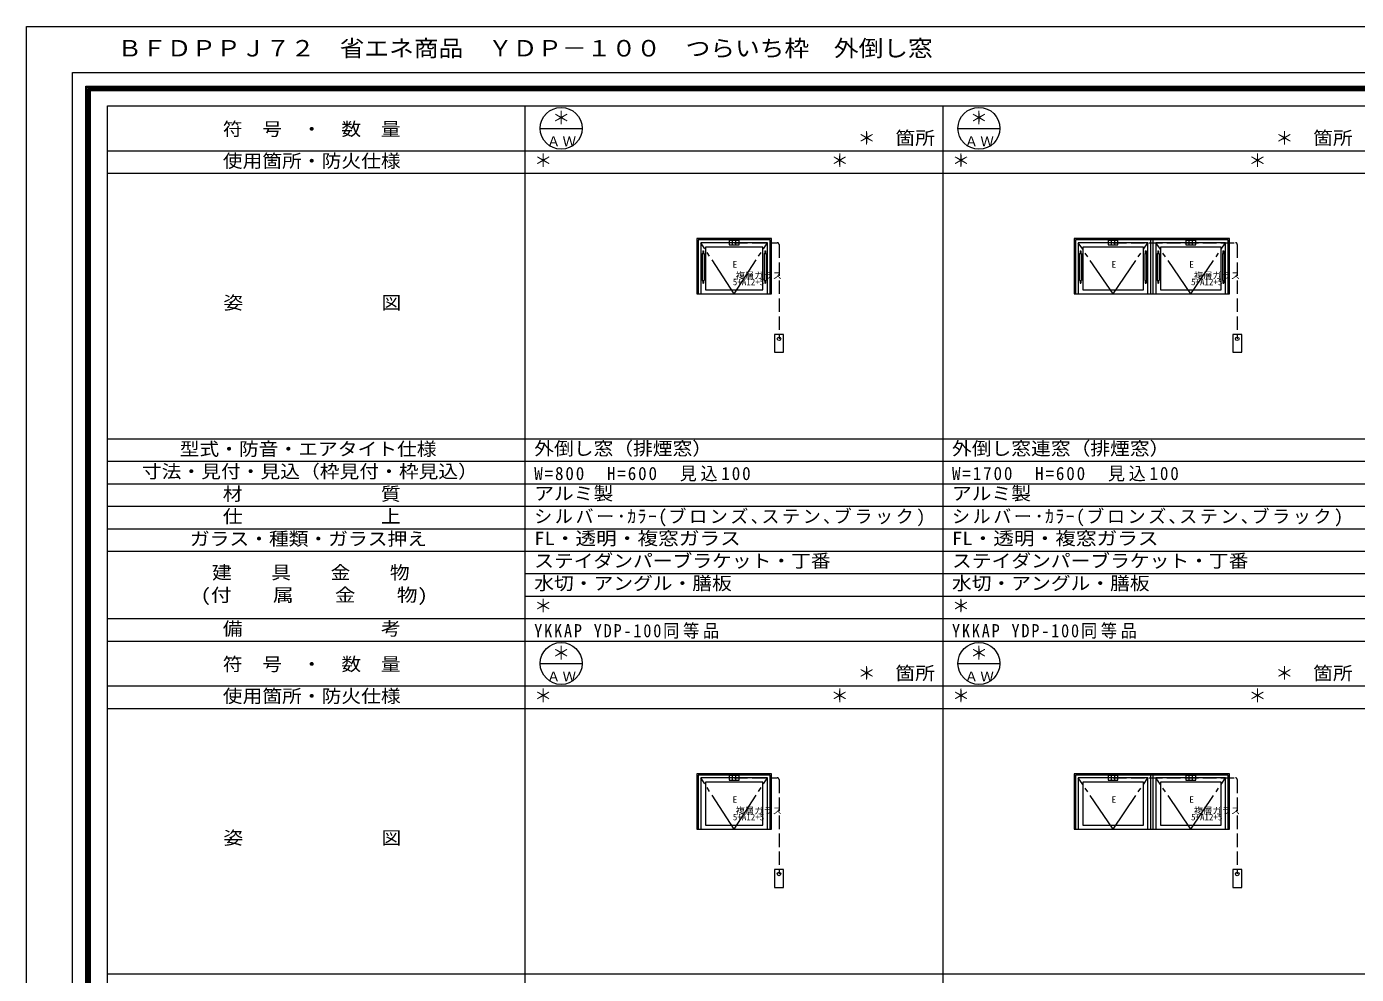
# Model space of a CAD drawing. Units: millimetres, scale not verified. Extents: x -14850 to 14850, y -10500 to 10500.
# Drawn here: x -14850 to -49, y -47 to 10500 of the extents above; entities that cross this region are included whole.
import ezdxf
from ezdxf.enums import TextEntityAlignment as Align

# ---------------------------------------------------------------- set-up
doc = ezdxf.new("R2010")
doc.units = ezdxf.units.MM
doc.header["$LTSCALE"] = 50
doc.linetypes.add('CHAIN2', pattern=[12, 9, -1, 1, -1])
doc.linetypes.add('DASHED3', pattern=[4, 3, -1])
doc.layers.add('0-0_0', color=7, linetype='Continuous')
for name, color, linetype, lineweight in [('0-1_USER1', 7, 'Continuous', 9), ('0-2_YKK_ZWAK', 4, 'Continuous', 9), ('0-3_YKK_11', 3, 'Continuous', 9)]:
    doc.layers.add(name, color=color, linetype=linetype, lineweight=lineweight)
doc.styles.add('ＭＳ ゴシック', font='')
doc.styles.get('ＭＳ ゴシック').set_extended_font_data('MS Gothic')

msp = doc.modelspace()

# ---------------------------------------------------------------- linework, layer by layer
at = {"layer": '0-1_USER1'}
for p, q in [((-14850, 10500), (14850, 10500)), ((-14850, -10500), (-14850, 10500)), ((-14340.23, 9987.41), (14340.79, 9987.41)), ((-14340.23, -9999.25), (-14340.23, 9987.41)), ((-14190.23, 9837.97), (14190.23, 9837.97)), ((-14190.23, -9849.81), (-14190.23, 9837.97)), ((-14177.82, 9825.57), (14177.82, 9825.57)), ((-14177.82, -9837.41), (-14177.82, 9825.57)), ((-14164.85, 9812.59), (14165.42, 9812.59)), ((-14164.85, -9825), (-14164.85, 9812.59)), ((-14152.44, 9799.62), (14152.45, 9799.62)), ((-14152.44, -9812.03), (-14152.44, 9799.62)), ((-14140.04, 9787.22), (14140.04, 9787.22)), ((-14140.04, -9799.06), (-14140.04, 9787.22)), ((-13949.96, 9617.94), (13950.04, 9617.94)), ((-13949.96, -8247.06), (-13949.96, 9617.94)), ((-9299.96, -8247.06), (-9299.96, 9617.94)), ((-4649.96, -8247.06), (-4649.96, 9617.94)), ((-9133.29, 9367.94), (-8666.63, 9367.94)), ((-4483.29, 9367.94), (-4016.63, 9367.94)), ((-13949.96, 9117.94), (13950.04, 9117.94)), ((-13949.96, 8867.94), (13950.04, 8867.94)), ((-13949.96, 5912.94), (13950.04, 5912.94)), ((-13949.96, 5662.94), (13950.04, 5662.94)), ((-13949.96, 5412.94), (13950.04, 5412.94)), ((-13949.96, 5162.94), (13950.04, 5162.94)), ((-13949.96, 4912.94), (13950.04, 4912.94)), ((-13949.96, 4662.94), (13950.04, 4662.94)), ((-9299.96, 4412.94), (13950.04, 4412.94)), ((-9299.96, 4162.94), (13950.04, 4162.94)), ((-13949.96, 3912.94), (13950.04, 3912.94)), ((-13949.96, 3662.94), (13950.04, 3662.94)), ((-9133.29, 3412.94), (-8666.63, 3412.94)), ((-4483.29, 3412.94), (-4016.63, 3412.94)), ((-13949.96, 3162.94), (13950.04, 3162.94)), ((-13949.96, 2912.94), (13950.04, 2912.94)), ((-13949.96, -42.06), (13950.04, -42.06))]:
    msp.add_line(p, q, dxfattribs=at)
for centre in [(-8899.96, 9367.94), (-4249.96, 9367.94), (-8899.96, 3412.94), (-4249.96, 3412.94)]:
    msp.add_circle(centre, 233.33, dxfattribs=at)
at = {"layer": '0-2_YKK_ZWAK'}
for p, q in [((-6559.96, 8140.44), (-7389.96, 8140.44)), ((-7389.96, 8140.44), (-7389.96, 7525.44)), ((-6574.96, 8125.44), (-7374.96, 8125.44)), ((-7374.96, 8125.44), (-7374.96, 7525.44)), ((-6604.96, 8095.44), (-7344.96, 8095.44)), ((-7344.96, 8095.44), (-7344.96, 7525.44)), ((-6654.96, 8045.44), (-7294.96, 8045.44)), ((-7294.96, 8045.44), (-7294.96, 7570.44)), ((-6654.96, 7570.44), (-6654.96, 8045.44)), ((-6604.96, 7525.44), (-6604.96, 8095.44)), ((-6574.96, 7525.44), (-6574.96, 8125.44)), ((-6559.96, 7525.44), (-6559.96, 8140.44)), ((-1459.96, 8140.44), (-3189.96, 8140.44)), ((-3189.96, 8140.44), (-3189.96, 7525.44)), ((-1474.96, 8125.44), (-3174.96, 8125.44)), ((-3174.96, 8125.44), (-3174.96, 7525.44)), ((-2369.96, 8095.44), (-3144.96, 8095.44)), ((-3144.96, 8095.44), (-3144.96, 7525.44)), ((-2419.96, 8045.44), (-3094.96, 8045.44)), ((-3094.96, 8045.44), (-3094.96, 7570.44)), ((-2419.96, 7570.44), (-2419.96, 8045.44)), ((-2369.96, 7525.44), (-2369.96, 8095.44)), ((-2309.96, 8125.44), (-2339.96, 8125.44)), ((-2339.96, 8125.44), (-2339.96, 7525.44)), ((-2309.96, 7525.44), (-2309.96, 8125.44)), ((-1504.96, 8095.44), (-2279.96, 8095.44)), ((-2279.96, 8095.44), (-2279.96, 7525.44)), ((-1554.96, 8045.44), (-2229.96, 8045.44)), ((-2229.96, 8045.44), (-2229.96, 7570.44)), ((-1554.96, 7570.44), (-1554.96, 8045.44)), ((-1504.96, 7525.44), (-1504.96, 8095.44)), ((-1474.96, 7525.44), (-1474.96, 8125.44)), ((-1459.96, 7525.44), (-1459.96, 8140.44)), ((-7294.96, 7570.44), (-6654.96, 7570.44)), ((-3094.96, 7570.44), (-2419.96, 7570.44)), ((-2229.96, 7570.44), (-1554.96, 7570.44)), ((-7389.96, 7525.44), (-6559.96, 7525.44)), ((-7374.96, 7525.44), (-6574.96, 7525.44)), ((-7344.96, 7525.44), (-6604.96, 7525.44)), ((-3189.96, 7525.44), (-1459.96, 7525.44)), ((-3174.96, 7525.44), (-1474.96, 7525.44)), ((-3144.96, 7525.44), (-2369.96, 7525.44)), ((-2339.96, 7525.44), (-2309.96, 7525.44)), ((-2279.96, 7525.44), (-1504.96, 7525.44)), ((-6559.96, 2185.44), (-7389.96, 2185.44)), ((-7389.96, 2185.44), (-7389.96, 1570.44)), ((-6574.96, 2170.44), (-7374.96, 2170.44)), ((-7374.96, 2170.44), (-7374.96, 1570.44)), ((-6604.96, 2140.44), (-7344.96, 2140.44)), ((-7344.96, 2140.44), (-7344.96, 1570.44)), ((-6654.96, 2090.44), (-7294.96, 2090.44)), ((-7294.96, 2090.44), (-7294.96, 1615.44)), ((-6654.96, 1615.44), (-6654.96, 2090.44)), ((-6604.96, 1570.44), (-6604.96, 2140.44)), ((-6574.96, 1570.44), (-6574.96, 2170.44)), ((-6559.96, 1570.44), (-6559.96, 2185.44)), ((-1459.96, 2185.44), (-3189.96, 2185.44)), ((-3189.96, 2185.44), (-3189.96, 1570.44)), ((-1474.96, 2170.44), (-3174.96, 2170.44)), ((-3174.96, 2170.44), (-3174.96, 1570.44)), ((-3144.96, 2140.44), (-3144.96, 1570.44)), ((-2369.96, 2140.44), (-3144.96, 2140.44)), ((-3094.96, 2090.44), (-3094.96, 1615.44)), ((-2419.96, 2090.44), (-3094.96, 2090.44)), ((-2419.96, 1615.44), (-2419.96, 2090.44)), ((-2369.96, 1570.44), (-2369.96, 2140.44)), ((-2309.96, 2170.44), (-2339.96, 2170.44)), ((-2339.96, 2170.44), (-2339.96, 1570.44)), ((-2309.96, 1570.44), (-2309.96, 2170.44)), ((-2279.96, 2140.44), (-2279.96, 1570.44)), ((-1504.96, 2140.44), (-2279.96, 2140.44)), ((-2229.96, 2090.44), (-2229.96, 1615.44)), ((-1554.96, 2090.44), (-2229.96, 2090.44)), ((-1554.96, 1615.44), (-1554.96, 2090.44)), ((-1504.96, 1570.44), (-1504.96, 2140.44)), ((-1474.96, 1570.44), (-1474.96, 2170.44)), ((-1459.96, 1570.44), (-1459.96, 2185.44)), ((-7389.96, 1570.44), (-6559.96, 1570.44)), ((-7374.96, 1570.44), (-6574.96, 1570.44)), ((-7344.96, 1570.44), (-6604.96, 1570.44)), ((-7294.96, 1615.44), (-6654.96, 1615.44)), ((-3189.96, 1570.44), (-1459.96, 1570.44)), ((-3174.96, 1570.44), (-1474.96, 1570.44)), ((-3144.96, 1570.44), (-2369.96, 1570.44)), ((-3094.96, 1615.44), (-2419.96, 1615.44)), ((-2339.96, 1570.44), (-2309.96, 1570.44)), ((-2279.96, 1570.44), (-1504.96, 1570.44)), ((-2229.96, 1615.44), (-1554.96, 1615.44))]:
    msp.add_line(p, q, dxfattribs=at)
at = {"layer": '0-2_YKK_ZWAK', "linetype": 'CHAIN2'}
for p, q in [((-6974.96, 7525.44), (-7344.96, 8095.44)), ((-6974.96, 7525.44), (-6604.96, 8095.44)), ((-2757.46, 7525.44), (-3144.96, 8095.44)), ((-2757.46, 7525.44), (-2369.96, 8095.44)), ((-1892.46, 7525.44), (-2279.96, 8095.44)), ((-1892.46, 7525.44), (-1504.96, 8095.44)), ((-6974.96, 1570.44), (-7344.96, 2140.44)), ((-6974.96, 1570.44), (-6604.96, 2140.44)), ((-2757.46, 1570.44), (-3144.96, 2140.44)), ((-2757.46, 1570.44), (-2369.96, 2140.44)), ((-1892.46, 1570.44), (-2279.96, 2140.44)), ((-1892.46, 1570.44), (-1504.96, 2140.44))]:
    msp.add_line(p, q, dxfattribs=at)
at = {"layer": '0-2_YKK_ZWAK', "linetype": 'DASHED3'}
for p, q in [((-6974.96, 8095.44), (-6494.96, 8095.44)), ((-6474.96, 8075.44), (-6474.96, 7025.44)), ((-2757.46, 8095.44), (-1394.96, 8095.44)), ((-1374.96, 8075.44), (-1374.96, 7025.44)), ((-6974.96, 2140.44), (-6494.96, 2140.44)), ((-6474.96, 2120.44), (-6474.96, 1070.44)), ((-2757.46, 2140.44), (-1394.96, 2140.44)), ((-1374.96, 2120.44), (-1374.96, 1070.44))]:
    msp.add_line(p, q, dxfattribs=at)
for centre in [(-6494.96, 8075.44), (-1394.96, 8075.44), (-6494.96, 2120.44), (-1394.96, 2120.44)]:
    msp.add_arc(centre, 20, 0, 90, dxfattribs=at)
at = {"layer": '0-3_YKK_11'}
for p, q in [((-7324.96, 8005.44), (-7314.96, 8005.44)), ((-7324.96, 8005.44), (-7324.96, 7975.44)), ((-7314.96, 8005.44), (-7314.96, 7975.44)), ((-6919.96, 8120.44), (-7029.96, 8120.44)), ((-7029.96, 8120.44), (-7029.96, 8070.44)), ((-7029.96, 8070.44), (-6919.96, 8070.44)), ((-6994.96, 8120.44), (-6994.96, 8070.44)), ((-6954.96, 8070.44), (-6954.96, 8120.44)), ((-6919.96, 8070.44), (-6919.96, 8120.44)), ((-6634.96, 8005.44), (-6624.96, 8005.44)), ((-6634.96, 8005.44), (-6634.96, 7975.44)), ((-6624.96, 8005.44), (-6624.96, 7975.44)), ((-3124.96, 8005.44), (-3114.96, 8005.44)), ((-3124.96, 8005.44), (-3124.96, 7975.44)), ((-3114.96, 8005.44), (-3114.96, 7975.44)), ((-2702.46, 8120.44), (-2812.46, 8120.44)), ((-2812.46, 8120.44), (-2812.46, 8070.44)), ((-2812.46, 8070.44), (-2702.46, 8070.44)), ((-2777.46, 8120.44), (-2777.46, 8070.44)), ((-2737.46, 8070.44), (-2737.46, 8120.44)), ((-2702.46, 8070.44), (-2702.46, 8120.44)), ((-2399.96, 8005.44), (-2389.96, 8005.44)), ((-2399.96, 8005.44), (-2399.96, 7975.44)), ((-2389.96, 8005.44), (-2389.96, 7975.44)), ((-2259.96, 8005.44), (-2249.96, 8005.44)), ((-2259.96, 8005.44), (-2259.96, 7975.44)), ((-2249.96, 8005.44), (-2249.96, 7975.44)), ((-1837.46, 8120.44), (-1947.46, 8120.44)), ((-1947.46, 8120.44), (-1947.46, 8070.44)), ((-1947.46, 8070.44), (-1837.46, 8070.44)), ((-1912.46, 8120.44), (-1912.46, 8070.44)), ((-1872.46, 8070.44), (-1872.46, 8120.44)), ((-1837.46, 8070.44), (-1837.46, 8120.44)), ((-1534.96, 8005.44), (-1524.96, 8005.44)), ((-1534.96, 8005.44), (-1534.96, 7975.44)), ((-1524.96, 8005.44), (-1524.96, 7975.44)), ((-7329.96, 7975.44), (-7329.96, 7675.44)), ((-7329.96, 7975.44), (-7309.96, 7975.44)), ((-7309.96, 7975.44), (-7309.96, 7675.44)), ((-6639.96, 7975.44), (-6639.96, 7675.44)), ((-6639.96, 7975.44), (-6619.96, 7975.44)), ((-6619.96, 7975.44), (-6619.96, 7675.44)), ((-3129.96, 7975.44), (-3129.96, 7675.44)), ((-3129.96, 7975.44), (-3109.96, 7975.44)), ((-3109.96, 7975.44), (-3109.96, 7675.44)), ((-2404.96, 7975.44), (-2384.96, 7975.44)), ((-2384.96, 7975.44), (-2384.96, 7675.44)), ((-2264.96, 7975.44), (-2244.96, 7975.44)), ((-2244.96, 7975.44), (-2244.96, 7675.44)), ((-1539.96, 7975.44), (-1539.96, 7675.44)), ((-1539.96, 7975.44), (-1519.96, 7975.44)), ((-1519.96, 7975.44), (-1519.96, 7675.44)), ((-7329.96, 7675.44), (-7309.96, 7675.44)), ((-7324.96, 7675.44), (-7324.96, 7645.44)), ((-7324.96, 7645.44), (-7314.96, 7645.44)), ((-7314.96, 7675.44), (-7314.96, 7645.44)), ((-6639.96, 7675.44), (-6619.96, 7675.44)), ((-6634.96, 7675.44), (-6634.96, 7645.44)), ((-6634.96, 7645.44), (-6624.96, 7645.44)), ((-6624.96, 7675.44), (-6624.96, 7645.44)), ((-3129.96, 7675.44), (-3109.96, 7675.44)), ((-3124.96, 7675.44), (-3124.96, 7645.44)), ((-3124.96, 7645.44), (-3114.96, 7645.44)), ((-3114.96, 7675.44), (-3114.96, 7645.44)), ((-2399.96, 7675.44), (-2399.96, 7645.44)), ((-2399.96, 7645.44), (-2389.96, 7645.44)), ((-2389.96, 7675.44), (-2389.96, 7645.44)), ((-2259.96, 7675.44), (-2259.96, 7645.44)), ((-2259.96, 7645.44), (-2249.96, 7645.44)), ((-2249.96, 7675.44), (-2249.96, 7645.44)), ((-1539.96, 7675.44), (-1519.96, 7675.44)), ((-1534.96, 7675.44), (-1534.96, 7645.44)), ((-1534.96, 7645.44), (-1524.96, 7645.44)), ((-1524.96, 7675.44), (-1524.96, 7645.44)), ((-6424.96, 7075.44), (-6524.96, 7075.44)), ((-6424.96, 6875.44), (-6424.96, 7075.44)), ((-1424.96, 7075.44), (-1424.96, 6875.44)), ((-1324.96, 7075.44), (-1424.96, 7075.44)), ((-1324.96, 6875.44), (-1324.96, 7075.44)), ((-1424.96, 6875.44), (-1324.96, 6875.44)), ((-6919.96, 2165.44), (-7029.96, 2165.44)), ((-7029.96, 2165.44), (-7029.96, 2115.44)), ((-7029.96, 2115.44), (-6919.96, 2115.44)), ((-6994.96, 2165.44), (-6994.96, 2115.44)), ((-6954.96, 2115.44), (-6954.96, 2165.44)), ((-6919.96, 2115.44), (-6919.96, 2165.44)), ((-2702.46, 2165.44), (-2812.46, 2165.44)), ((-2812.46, 2165.44), (-2812.46, 2115.44)), ((-2812.46, 2115.44), (-2702.46, 2115.44)), ((-2777.46, 2165.44), (-2777.46, 2115.44)), ((-2737.46, 2115.44), (-2737.46, 2165.44)), ((-2702.46, 2115.44), (-2702.46, 2165.44)), ((-1837.46, 2165.44), (-1947.46, 2165.44)), ((-1947.46, 2165.44), (-1947.46, 2115.44)), ((-1947.46, 2115.44), (-1837.46, 2115.44)), ((-1912.46, 2165.44), (-1912.46, 2115.44)), ((-1872.46, 2115.44), (-1872.46, 2165.44)), ((-1837.46, 2115.44), (-1837.46, 2165.44)), ((-6524.96, 1120.44), (-6524.96, 920.44)), ((-6424.96, 1120.44), (-6524.96, 1120.44)), ((-6424.96, 920.44), (-6424.96, 1120.44)), ((-1324.96, 1120.44), (-1424.96, 1120.44)), ((-1424.96, 1120.44), (-1424.96, 920.44)), ((-1324.96, 920.44), (-1324.96, 1120.44)), ((-6524.96, 920.44), (-6424.96, 920.44)), ((-1424.96, 920.44), (-1324.96, 920.44))]:
    msp.add_line(p, q, dxfattribs=at)
for points in [[(-2404.96, 7975.44), (-2404.96, 7675.44), (-2384.96, 7675.44)], [(-2264.96, 7975.44), (-2264.96, 7675.44), (-2244.96, 7675.44)], [(-6524.96, 7075.44), (-6524.96, 6875.44), (-6424.96, 6875.44)]]:
    msp.add_lwpolyline(points, dxfattribs=at)
for centre in [(-6474.96, 7025.44), (-1374.96, 7025.44), (-6474.96, 1070.44), (-1374.96, 1070.44)]:
    msp.add_circle(centre, 20, dxfattribs=at)

# ---------------------------------------------------------------- texts
at = {"layer": '0-0_0', "color": 3, "style": 'ＭＳ ゴシック', "width": 1.1}
msp.add_text('ＢＦＤＰＰＪ７２\u3000省エネ商品\u3000ＹＤＰ－１００\u3000つらいち枠\u3000外倒し窓\u3000', height=183.3, dxfattribs=at).set_placement((-13840.23, 10112.41), align=Align.BOTTOM_LEFT)
at = {"layer": '0-0_0', "style": 'ＭＳ ゴシック'}
for p in [(-8999.96, 9367.94), (-4349.96, 9367.94), (-5599.96, 9142.94), (-949.96, 9142.94), (-9199.96, 8892.94), (-5899.96, 8892.94), (-4549.96, 8892.94), (-1249.96, 8892.94), (-9199.96, 3937.94), (-4549.96, 3937.94), (-8999.96, 3412.94), (-4349.96, 3412.94), (-5599.96, 3187.94), (-949.96, 3187.94), (-9199.96, 2937.94), (-5899.96, 2937.94), (-4549.96, 2937.94), (-1249.96, 2937.94)]:
    msp.add_text('＊', height=146.6, dxfattribs=at).set_placement(p, align=Align.BOTTOM_LEFT)
for s, width, p in [('外倒し窓（排煙窓）', 1.1, (-9199.96, 5687.94)), ('外倒し窓連窓（排煙窓）', 1.1, (-4549.96, 5687.94)), ('アルミ製', 1.1, (-9199.96, 5187.94)), ('アルミ製', 1.1, (-4549.96, 5187.94)), ('FL・透明・複窓ガラス', 1.15, (-9199.96, 4687.94)), ('FL・透明・複窓ガラス', 1.15, (-4549.96, 4687.94)), ('ステイダンパーブラケット・丁番', 1.1, (-9199.96, 4437.94)), ('ステイダンパーブラケット・丁番', 1.1, (-4549.96, 4437.94)), ('水切・アングル・膳板', 1.1, (-9199.96, 4187.94)), ('水切・アングル・膳板', 1.1, (-4549.96, 4187.94))]:
    msp.add_text(s, height=146.6, dxfattribs=dict(at, width=width)).set_placement(p, align=Align.BOTTOM_LEFT)
at = {"layer": '0-0_0', "char_height": 146.6, "attachment_point": 7, "style": 'ＭＳ ゴシック'}
for s, insert in [('\\T1.22;\\W0.95;W=800\u3000H=600\u3000見込100', (-9199.96, 5437.94)), ('\\T1.22;\\W0.95;W=1700\u3000H=600\u3000見込100', (-4549.96, 5437.94)), ('\\T1.15;シルバー･ｶﾗｰ(ブロンズ､ステン､ブラック)', (-9199.96, 4937.94)), ('\\T1.15;シルバー･ｶﾗｰ(ブロンズ､ステン､ブラック)', (-4549.96, 4937.94)), ('\\T1.23;\\W0.9;YKKAP\\~YDP-100同等品', (-9199.96, 3687.94)), ('\\T1.23;\\W0.9;YKKAP\\~YDP-100同等品', (-4549.96, 3687.94))]:
    msp.add_mtext(s, dxfattribs=dict(at, insert=insert))
at = {"layer": '0-1_USER1', "style": 'ＭＳ ゴシック'}
for s, width, p in [('符\u3000号\u3000・\u3000数\u3000量', 1.1, (-12666.33, 9242.94)), ('箇所', 1.1, (-5179.96, 9142.94)), ('箇所', 1.1, (-529.96, 9142.94)), ('使用箇所・防火仕様', 1.1, (-12666.33, 8887.94)), ('姿\u3000\u3000\u3000\u3000\u3000\u3000\u3000図', 1.1, (-12659.66, 7310.44)), ('型式・防音・エアタイト仕様', 1.1, (-13146.33, 5682.94)), ('寸法・見付・見込（枠見付・枠見込）', 1.1, (-13566.33, 5432.94)), ('材\u3000\u3000\u3000\u3000\u3000\u3000\u3000質', 1.1, (-12666.33, 5182.94)), ('仕\u3000\u3000\u3000\u3000\u3000\u3000\u3000上', 1.1, (-12666.33, 4932.94)), ('ガラス・種類・ガラス押え', 1.1, (-13033, 4682.94)), ('建\u3000\u3000具\u3000\u3000金\u3000\u3000物', 1.1, (-12786.33, 4307.94)), ('(付\u3000\u3000属\u3000\u3000金\u3000\u3000物)', 1.15, (-12913, 4057.94)), ('備\u3000\u3000\u3000\u3000\u3000\u3000\u3000考', 1.1, (-12666.33, 3682.94)), ('符\u3000号\u3000・\u3000数\u3000量', 1.1, (-12666.33, 3287.94)), ('箇所', 1.1, (-5179.96, 3187.94)), ('箇所', 1.1, (-529.96, 3187.94)), ('使用箇所・防火仕様', 1.1, (-12666.33, 2932.94)), ('姿\u3000\u3000\u3000\u3000\u3000\u3000\u3000図', 1.1, (-12659.66, 1355.44))]:
    msp.add_text(s, height=146.6, dxfattribs=dict(at, width=width)).set_placement(p, align=Align.BOTTOM_LEFT)
at = {"layer": '0-1_USER1', "char_height": 110, "attachment_point": 7, "style": 'ＭＳ ゴシック'}
for insert in [(-9059.96, 9167.94), (-4409.96, 9167.94), (-9059.96, 3212.94), (-4409.96, 3212.94)]:
    msp.add_mtext('\\T1.17;ＡＷ', dxfattribs=dict(at, insert=insert))
at = {"layer": '0-2_YKK_ZWAK', "style": 'ＭＳ ゴシック'}
for s, p in [('E', (-6990.96, 7795.44)), ('E', (-2773.46, 7795.44)), ('E', (-1908.46, 7795.44)), ('複層ガラス', (-6956.96, 7670.44)), ('複層ガラス', (-1856.96, 7670.44)), ('5+A12+5', (-6988.96, 7600.44)), ('5+A12+5', (-1888.96, 7600.44)), ('E', (-6990.96, 1840.44)), ('E', (-2773.46, 1840.44)), ('E', (-1908.46, 1840.44)), ('複層ガラス', (-6956.96, 1715.44)), ('複層ガラス', (-1856.96, 1715.44)), ('5+A12+5', (-6988.96, 1645.44)), ('5+A12+5', (-1888.96, 1645.44))]:
    msp.add_text(s, height=73.31, dxfattribs=at).set_placement(p, align=Align.BOTTOM_LEFT)

doc.saveas('drawing.dxf')
